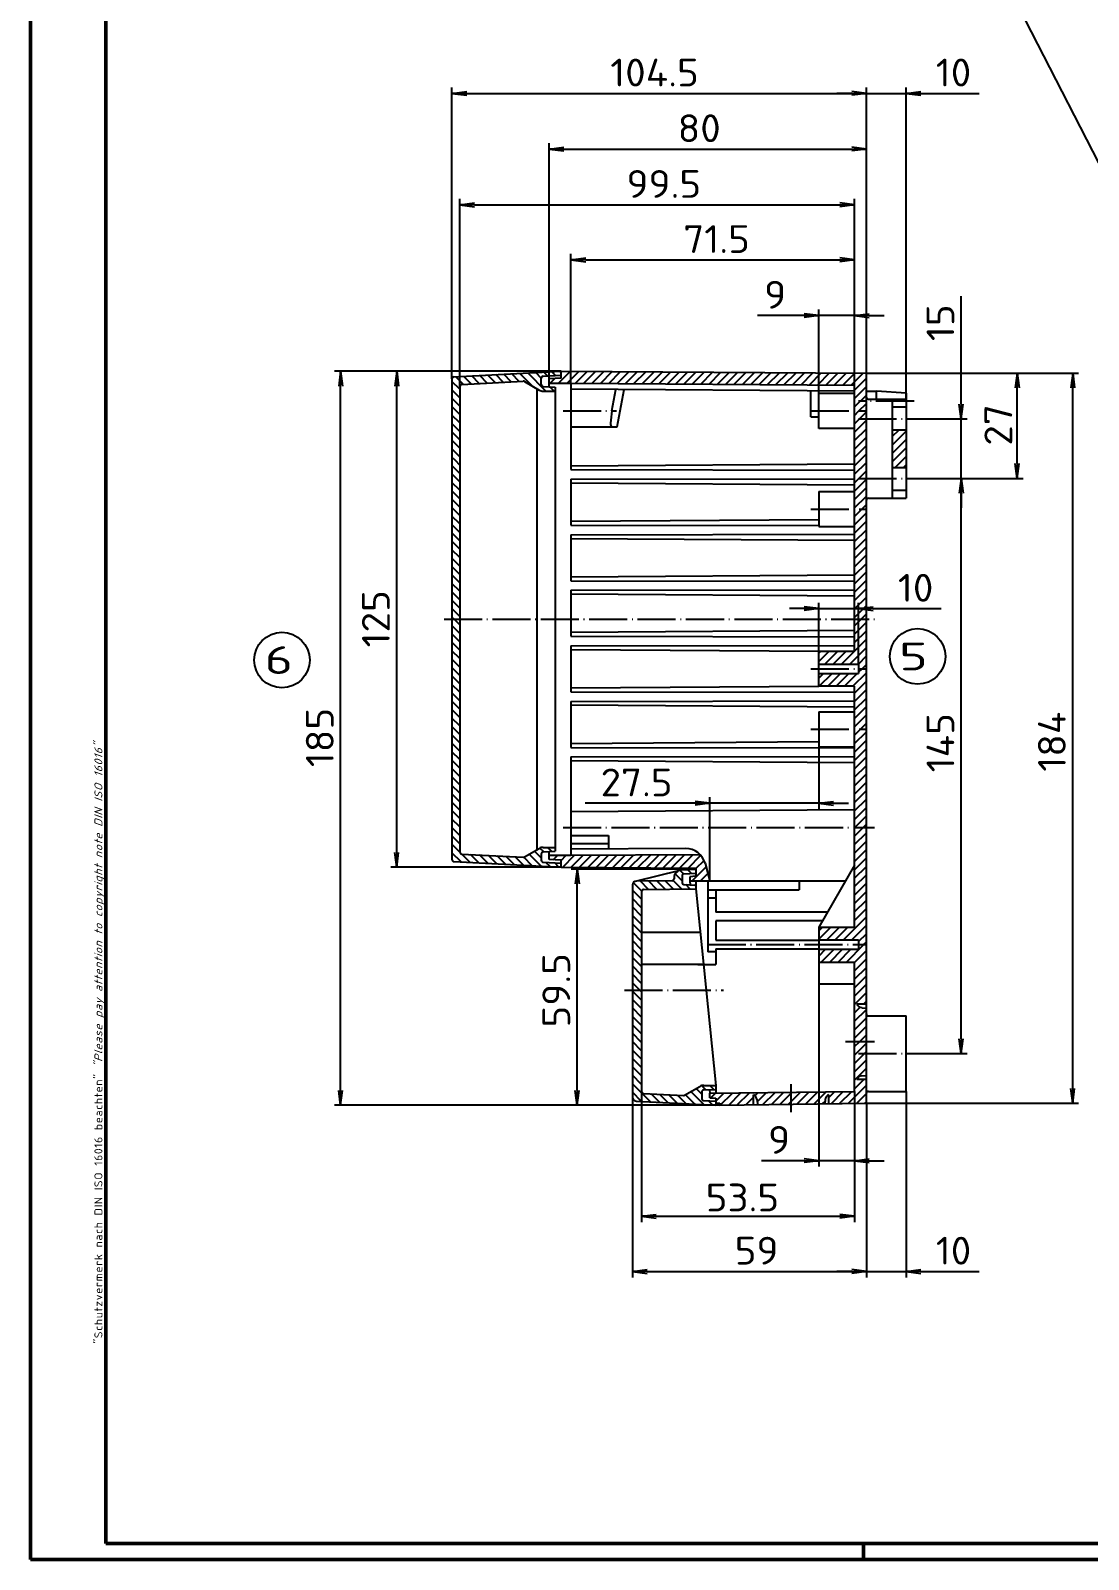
# Model space of a CAD drawing. Extents: x 1 to 840, y 1 to 593.
# Drawn here: x 1 to 267.7, y 1 to 386.3 of the extents above; entities that cross this region are included whole.
import ezdxf

# ---------------------------------------------------------------- set-up
doc = ezdxf.new("R2010")
doc.units = 0
doc.header["$LTSCALE"] = 0.4
doc.header["$MEASUREMENT"] = 0
doc.header["$PDMODE"] = 35
doc.header["$PDSIZE"] = -2
doc.linetypes.add('ACAD_ISO04W100', pattern=[30.5, 24, -3, 0.5, -3])
doc.layers.get('0').update_dxf_attribs({"linetype": 'CONTINUOUS'})
doc.layers.get('DEFPOINTS').update_dxf_attribs({"linetype": 'CONTINUOUS'})
doc.layers.add('1', color=7, linetype='CONTINUOUS')
doc.styles.get("Standard").update_dxf_attribs({"font": 'ISOCP.shx', "width": 1.2})
doc.styles.add('STD', font='isoct.shx')
doc.dimstyles.new('PHOENIX', dxfattribs={"dimtxt": 3.5, "dimasz": 3.72, "dimexe": 1.5, "dimexo": 0, "dimgap": 2, "dimtad": 1, "dimdsep": 46, "dimtxsty": 'STANDARD', "dimblk1": '_OPEN15', "dimblk2": '_OPEN15', "dimsah": 1, "dimcen": 0, "dimclrd": 1, "dimclre": 1, "dimclrt": 5, "dimadec": 0, "dimazin": 0, "dimtfac": 0.666667, "dimtmove": 0, "dimatfit": 0, "dimldrblk": '_OPEN15', "dimfxl": 1, "dimtolj": 1, "dimarcsym": 0})

# ---------------------------------------------------------------- blocks, each defined once
blk = doc.blocks.new('_OPEN15', base_point=(1, 0))
at = {"color": 0, "linetype": 'ByBlock'}
for p, q in [((1, 0), (0, 0.13)), ((0, 0), (1, 0)), ((1, 0), (0, -0.13))]:
    blk.add_line(p, q, dxfattribs=at)
blk = doc.blocks.new('*D12')
at = {"color": 1, "linetype": 'ByBlock'}
for p, q in [((199.75, 294.88), (199.75, 316.01)), ((208.75, 296.98), (208.75, 316.01)), ((196.03, 314.51), (184.31, 314.51)), ((208.75, 314.51), (199.75, 314.51)), ((212.47, 314.51), (216.19, 314.51))]:
    blk.add_line(p, q, dxfattribs=at)
at = {"layer": 'DEFPOINTS', "color": 0, "linetype": 'ByBlock'}
for p in [(208.75, 314.51), (208.75, 296.98), (199.75, 294.88)]:
    blk.add_point(p, dxfattribs=at)
at = {"color": 1, "linetype": 'ByBlock', "xscale": 3.72, "yscale": 3.72, "zscale": 3.72}
blk.add_blockref('_OPEN15', (199.75, 314.51), dxfattribs=at)
at = {"color": 1, "linetype": 'ByBlock', "xscale": 3.72, "yscale": 3.72, "zscale": 3.72, "rotation": 180}
blk.add_blockref('_OPEN15', (208.75, 314.51), dxfattribs=at)
at = {"color": 5, "linetype": 'ByBlock', "insert": (188.74, 319.76), "char_height": 7, "attachment_point": 5}
blk.add_mtext('\\A1;9', dxfattribs=at)
blk = doc.blocks.new('*D13')
at = {"color": 1, "linetype": 'ByBlock'}
for p, q in [((137.25, 297.48), (137.25, 330.05)), ((140.97, 328.55), (205.03, 328.55)), ((208.75, 296.98), (208.75, 330.05))]:
    blk.add_line(p, q, dxfattribs=at)
at = {"layer": 'DEFPOINTS', "color": 0, "linetype": 'ByBlock'}
for p in [(208.75, 328.55), (137.25, 297.48), (208.75, 296.98)]:
    blk.add_point(p, dxfattribs=at)
at = {"color": 1, "linetype": 'ByBlock', "xscale": 3.72, "yscale": 3.72, "zscale": 3.72, "rotation": 180}
blk.add_blockref('_OPEN15', (137.25, 328.55), dxfattribs=at)
at = {"color": 1, "linetype": 'ByBlock', "xscale": 3.72, "yscale": 3.72, "zscale": 3.72}
blk.add_blockref('_OPEN15', (208.75, 328.55), dxfattribs=at)
at = {"color": 5, "linetype": 'ByBlock', "insert": (173.97, 333.8), "char_height": 7, "attachment_point": 5}
blk.add_mtext('\\A1;71.5', dxfattribs=at)
blk = doc.blocks.new('*D14')
at = {"color": 1, "linetype": 'ByBlock'}
for p, q in [((109.25, 296.67), (109.25, 343.94)), ((208.75, 296.98), (208.75, 343.94)), ((112.97, 342.44), (205.03, 342.44))]:
    blk.add_line(p, q, dxfattribs=at)
at = {"layer": 'DEFPOINTS', "color": 0, "linetype": 'ByBlock'}
for p in [(208.75, 342.44), (208.75, 296.98), (109.25, 296.67)]:
    blk.add_point(p, dxfattribs=at)
at = {"color": 1, "linetype": 'ByBlock', "xscale": 3.72, "yscale": 3.72, "zscale": 3.72, "rotation": 180}
blk.add_blockref('_OPEN15', (109.25, 342.44), dxfattribs=at)
at = {"color": 1, "linetype": 'ByBlock', "xscale": 3.72, "yscale": 3.72, "zscale": 3.72}
blk.add_blockref('_OPEN15', (208.75, 342.44), dxfattribs=at)
at = {"color": 5, "linetype": 'ByBlock', "insert": (160.66, 347.69), "char_height": 7, "attachment_point": 5}
blk.add_mtext('\\A1;99.5', dxfattribs=at)
blk = doc.blocks.new('*D15')
at = {"color": 1, "linetype": 'ByBlock'}
for p, q in [((131.75, 298.58), (131.75, 357.98)), ((135.47, 356.48), (208.03, 356.48)), ((211.75, 299.98), (211.75, 357.98))]:
    blk.add_line(p, q, dxfattribs=at)
at = {"layer": 'DEFPOINTS', "color": 0, "linetype": 'ByBlock'}
for p in [(211.75, 356.48), (131.75, 298.58), (211.75, 299.98)]:
    blk.add_point(p, dxfattribs=at)
at = {"color": 1, "linetype": 'ByBlock', "xscale": 3.72, "yscale": 3.72, "zscale": 3.72, "rotation": 180}
blk.add_blockref('_OPEN15', (131.75, 356.48), dxfattribs=at)
at = {"color": 1, "linetype": 'ByBlock', "xscale": 3.72, "yscale": 3.72, "zscale": 3.72}
blk.add_blockref('_OPEN15', (211.75, 356.48), dxfattribs=at)
at = {"color": 5, "linetype": 'ByBlock', "insert": (169.58, 361.73), "char_height": 7, "attachment_point": 5}
blk.add_mtext('\\A1;80', dxfattribs=at)
blk = doc.blocks.new('*D16')
at = {"color": 1, "linetype": 'ByBlock'}
for p, q in [((107.25, 298.56), (107.25, 372.02)), ((110.97, 370.52), (208.03, 370.52)), ((211.75, 299.98), (211.75, 372.02))]:
    blk.add_line(p, q, dxfattribs=at)
at = {"layer": 'DEFPOINTS', "color": 0, "linetype": 'ByBlock'}
for p in [(211.75, 370.52), (107.25, 298.56), (211.75, 299.98)]:
    blk.add_point(p, dxfattribs=at)
at = {"color": 1, "linetype": 'ByBlock', "xscale": 3.72, "yscale": 3.72, "zscale": 3.72, "rotation": 180}
blk.add_blockref('_OPEN15', (107.25, 370.52), dxfattribs=at)
at = {"color": 1, "linetype": 'ByBlock', "xscale": 3.72, "yscale": 3.72, "zscale": 3.72}
blk.add_blockref('_OPEN15', (211.75, 370.52), dxfattribs=at)
at = {"color": 5, "linetype": 'ByBlock', "insert": (158.32, 375.77), "char_height": 7, "attachment_point": 5}
blk.add_mtext('\\A1;104.5', dxfattribs=at)
blk = doc.blocks.new('*D17')
at = {"color": 1, "linetype": 'ByBlock'}
for p, q in [((208.03, 370.52), (204.31, 370.52)), ((211.75, 299.98), (211.75, 372.02)), ((211.75, 370.52), (221.75, 370.52)), ((221.75, 293.48), (221.75, 372.02)), ((225.47, 370.52), (240.19, 370.52))]:
    blk.add_line(p, q, dxfattribs=at)
at = {"layer": 'DEFPOINTS', "color": 0, "linetype": 'ByBlock'}
for p in [(221.75, 370.52), (211.75, 299.98), (221.75, 293.48)]:
    blk.add_point(p, dxfattribs=at)
at = {"color": 1, "linetype": 'ByBlock', "xscale": 3.72, "yscale": 3.72, "zscale": 3.72}
blk.add_blockref('_OPEN15', (211.75, 370.52), dxfattribs=at)
at = {"color": 1, "linetype": 'ByBlock', "xscale": 3.72, "yscale": 3.72, "zscale": 3.72, "rotation": 180}
blk.add_blockref('_OPEN15', (221.75, 370.52), dxfattribs=at)
at = {"color": 5, "linetype": 'ByBlock', "insert": (233.7, 375.77), "char_height": 7, "attachment_point": 5}
blk.add_mtext('\\A1;10', dxfattribs=at)
blk = doc.blocks.new('*D18')
at = {"color": 1, "linetype": 'ByBlock'}
for p, q in [((134.75, 300.48), (91.81, 300.48)), ((93.31, 179.2), (93.31, 296.76)), ((134.75, 175.48), (91.81, 175.48))]:
    blk.add_line(p, q, dxfattribs=at)
at = {"layer": 'DEFPOINTS', "color": 0, "linetype": 'ByBlock'}
for p in [(93.31, 300.48), (134.75, 300.48), (134.75, 175.48)]:
    blk.add_point(p, dxfattribs=at)
at = {"color": 1, "linetype": 'ByBlock', "xscale": 3.72, "yscale": 3.72, "zscale": 3.72}
for p, rotation in [((93.31, 300.48), 90), ((93.31, 175.48), 270)]:
    blk.add_blockref('_OPEN15', p, dxfattribs=dict(at, rotation=rotation))
at = {"color": 5, "linetype": 'ByBlock', "insert": (88.06, 238.08), "char_height": 7, "attachment_point": 5, "rotation": 90}
blk.add_mtext('\\A1;125', dxfattribs=at)
blk = doc.blocks.new('*D19')
at = {"color": 1, "linetype": 'ByBlock'}
for p, q in [((134.75, 300.48), (77.67, 300.48)), ((79.17, 119.2), (79.17, 296.76)), ((174.75, 115.48), (77.67, 115.48))]:
    blk.add_line(p, q, dxfattribs=at)
at = {"layer": 'DEFPOINTS', "color": 0, "linetype": 'ByBlock'}
for p in [(79.17, 300.48), (134.75, 300.48), (174.75, 115.48)]:
    blk.add_point(p, dxfattribs=at)
at = {"color": 1, "linetype": 'ByBlock', "xscale": 3.72, "yscale": 3.72, "zscale": 3.72}
for p, rotation in [((79.17, 300.48), 90), ((79.17, 115.48), 270)]:
    blk.add_blockref('_OPEN15', p, dxfattribs=dict(at, rotation=rotation))
at = {"color": 5, "linetype": 'ByBlock', "insert": (73.92, 208.16), "char_height": 7, "attachment_point": 5, "rotation": 90}
blk.add_mtext('\\A1;185', dxfattribs=at)
blk = doc.blocks.new('*D20')
at = {"color": 1, "linetype": 'ByBlock'}
for p, q in [((223.75, 273.48), (237.15, 273.48)), ((235.65, 132.2), (235.65, 269.76)), ((223.75, 128.48), (237.15, 128.48))]:
    blk.add_line(p, q, dxfattribs=at)
at = {"layer": 'DEFPOINTS', "color": 0, "linetype": 'ByBlock'}
for p in [(223.75, 273.48), (235.65, 273.48), (223.75, 128.48)]:
    blk.add_point(p, dxfattribs=at)
at = {"color": 1, "linetype": 'ByBlock', "xscale": 3.72, "yscale": 3.72, "zscale": 3.72}
for p, rotation in [((235.65, 273.48), 90), ((235.65, 128.48), 270)]:
    blk.add_blockref('_OPEN15', p, dxfattribs=dict(at, rotation=rotation))
at = {"color": 5, "linetype": 'ByBlock', "insert": (230.4, 206.85), "char_height": 7, "attachment_point": 5, "rotation": 90}
blk.add_mtext('\\A1;145', dxfattribs=at)
blk = doc.blocks.new('*D21')
at = {"color": 1, "linetype": 'ByBlock'}
for p, q in [((235.65, 292.2), (235.65, 319.4)), ((223.75, 288.48), (237.15, 288.48)), ((235.65, 273.48), (235.65, 288.48)), ((223.75, 273.48), (237.15, 273.48)), ((235.65, 269.76), (235.65, 266.04))]:
    blk.add_line(p, q, dxfattribs=at)
at = {"layer": 'DEFPOINTS', "color": 0, "linetype": 'ByBlock'}
for p in [(223.75, 288.48), (235.65, 288.48), (223.75, 273.48)]:
    blk.add_point(p, dxfattribs=at)
at = {"color": 1, "linetype": 'ByBlock', "xscale": 3.72, "yscale": 3.72, "zscale": 3.72}
for p, rotation in [((235.65, 288.48), 270), ((235.65, 273.48), 90)]:
    blk.add_blockref('_OPEN15', p, dxfattribs=dict(at, rotation=rotation))
at = {"color": 5, "linetype": 'ByBlock', "insert": (230.4, 312.71), "char_height": 7, "attachment_point": 5, "rotation": 90}
blk.add_mtext('\\A1;15', dxfattribs=at)
blk = doc.blocks.new('*D22')
at = {"color": 1, "linetype": 'ByBlock'}
for p, q in [((211.75, 299.98), (265.25, 299.98)), ((263.75, 119.7), (263.75, 296.26)), ((211.75, 115.98), (265.25, 115.98))]:
    blk.add_line(p, q, dxfattribs=at)
at = {"layer": 'DEFPOINTS', "color": 0, "linetype": 'ByBlock'}
for p in [(211.75, 299.98), (263.75, 299.98), (211.75, 115.98)]:
    blk.add_point(p, dxfattribs=at)
at = {"color": 1, "linetype": 'ByBlock', "xscale": 3.72, "yscale": 3.72, "zscale": 3.72}
for p, rotation in [((263.75, 299.98), 90), ((263.75, 115.98), 270)]:
    blk.add_blockref('_OPEN15', p, dxfattribs=dict(at, rotation=rotation))
at = {"color": 5, "linetype": 'ByBlock', "insert": (258.5, 207.11), "char_height": 7, "attachment_point": 5, "rotation": 90}
blk.add_mtext('\\A1;184', dxfattribs=at)
blk = doc.blocks.new('*D23')
at = {"color": 1, "linetype": 'ByBlock'}
for p, q in [((168.75, 174.98), (137.3, 174.98)), ((138.8, 119.2), (138.8, 171.26)), ((173.75, 115.48), (137.3, 115.48))]:
    blk.add_line(p, q, dxfattribs=at)
at = {"layer": 'DEFPOINTS', "color": 0, "linetype": 'ByBlock'}
for p in [(138.8, 174.98), (168.75, 174.98), (173.75, 115.48)]:
    blk.add_point(p, dxfattribs=at)
at = {"color": 1, "linetype": 'ByBlock', "xscale": 3.72, "yscale": 3.72, "zscale": 3.72}
for p, rotation in [((138.8, 174.98), 90), ((138.8, 115.48), 270)]:
    blk.add_blockref('_OPEN15', p, dxfattribs=dict(at, rotation=rotation))
at = {"color": 5, "linetype": 'ByBlock', "insert": (133.55, 144.45), "char_height": 7, "attachment_point": 5, "rotation": 90}
blk.add_mtext('\\A1;59.5', dxfattribs=at)
blk = doc.blocks.new('*D24')
at = {"color": 1, "linetype": 'ByBlock'}
for p, q in [((152.75, 117.53), (152.75, 72.07)), ((211.75, 115.98), (211.75, 72.07)), ((156.47, 73.57), (208.03, 73.57))]:
    blk.add_line(p, q, dxfattribs=at)
at = {"layer": 'DEFPOINTS', "color": 0, "linetype": 'ByBlock'}
for p in [(152.75, 117.53), (211.75, 115.98), (211.75, 73.57)]:
    blk.add_point(p, dxfattribs=at)
at = {"color": 1, "linetype": 'ByBlock', "xscale": 3.72, "yscale": 3.72, "zscale": 3.72, "rotation": 180}
blk.add_blockref('_OPEN15', (152.75, 73.57), dxfattribs=at)
at = {"color": 1, "linetype": 'ByBlock', "xscale": 3.72, "yscale": 3.72, "zscale": 3.72}
blk.add_blockref('_OPEN15', (211.75, 73.57), dxfattribs=at)
at = {"color": 5, "linetype": 'ByBlock', "insert": (184.06, 78.82), "char_height": 7, "attachment_point": 5}
blk.add_mtext('\\A1;59', dxfattribs=at)
blk = doc.blocks.new('*D25')
at = {"color": 1, "linetype": 'ByBlock'}
for p, q in [((211.75, 115.98), (211.75, 72.07)), ((221.75, 118.98), (221.75, 72.07)), ((208.03, 73.57), (204.31, 73.57)), ((211.75, 73.57), (221.75, 73.57)), ((225.47, 73.57), (240.19, 73.57))]:
    blk.add_line(p, q, dxfattribs=at)
at = {"layer": 'DEFPOINTS', "color": 0, "linetype": 'ByBlock'}
for p in [(211.75, 115.98), (221.75, 118.98), (221.75, 73.57)]:
    blk.add_point(p, dxfattribs=at)
at = {"color": 1, "linetype": 'ByBlock', "xscale": 3.72, "yscale": 3.72, "zscale": 3.72}
blk.add_blockref('_OPEN15', (211.75, 73.57), dxfattribs=at)
at = {"color": 1, "linetype": 'ByBlock', "xscale": 3.72, "yscale": 3.72, "zscale": 3.72, "rotation": 180}
blk.add_blockref('_OPEN15', (221.75, 73.57), dxfattribs=at)
at = {"color": 5, "linetype": 'ByBlock', "insert": (233.7, 78.82), "char_height": 7, "attachment_point": 5}
blk.add_mtext('\\A1;10', dxfattribs=at)
blk = doc.blocks.new('*D26')
at = {"color": 1, "linetype": 'ByBlock'}
for p, q in [((196.03, 240.65), (192.31, 240.65)), ((199.75, 229.84), (199.75, 242.15)), ((199.75, 240.65), (209.75, 240.65)), ((209.75, 226.68), (209.75, 242.15)), ((213.47, 240.65), (230.63, 240.65))]:
    blk.add_line(p, q, dxfattribs=at)
at = {"layer": 'DEFPOINTS', "color": 0, "linetype": 'ByBlock'}
for p in [(209.75, 240.65), (199.75, 229.84), (209.75, 226.68)]:
    blk.add_point(p, dxfattribs=at)
at = {"color": 1, "linetype": 'ByBlock', "xscale": 3.72, "yscale": 3.72, "zscale": 3.72}
blk.add_blockref('_OPEN15', (199.75, 240.65), dxfattribs=at)
at = {"color": 1, "linetype": 'ByBlock', "xscale": 3.72, "yscale": 3.72, "zscale": 3.72, "rotation": 180}
blk.add_blockref('_OPEN15', (209.75, 240.65), dxfattribs=at)
at = {"color": 5, "linetype": 'ByBlock', "insert": (224.15, 245.9), "char_height": 7, "attachment_point": 5}
blk.add_mtext('\\A1;10', dxfattribs=at)
blk = doc.blocks.new('*D27')
at = {"color": 1, "linetype": 'ByBlock'}
for p, q in [((199.75, 205.83), (199.75, 190.09)), ((172.25, 171.98), (172.25, 193.09)), ((168.53, 191.59), (140.8, 191.59)), ((199.75, 191.59), (172.25, 191.59)), ((203.47, 191.59), (207.19, 191.59))]:
    blk.add_line(p, q, dxfattribs=at)
at = {"layer": 'DEFPOINTS', "color": 0, "linetype": 'ByBlock'}
for p in [(199.75, 205.83), (199.75, 191.59), (172.25, 171.98)]:
    blk.add_point(p, dxfattribs=at)
at = {"color": 1, "linetype": 'ByBlock', "xscale": 3.72, "yscale": 3.72, "zscale": 3.72}
blk.add_blockref('_OPEN15', (172.25, 191.59), dxfattribs=at)
at = {"color": 1, "linetype": 'ByBlock', "xscale": 3.72, "yscale": 3.72, "zscale": 3.72, "rotation": 180}
blk.add_blockref('_OPEN15', (199.75, 191.59), dxfattribs=at)
at = {"color": 5, "linetype": 'ByBlock', "insert": (153.79, 196.84), "char_height": 7, "attachment_point": 5}
blk.add_mtext('\\A1;27.5', dxfattribs=at)
blk = doc.blocks.new('*D28')
at = {"color": 1, "linetype": 'ByBlock'}
for p, q in [((211.75, 299.98), (251.25, 299.98)), ((249.75, 277.2), (249.75, 296.26)), ((223.75, 273.48), (251.25, 273.48))]:
    blk.add_line(p, q, dxfattribs=at)
at = {"layer": 'DEFPOINTS', "color": 0, "linetype": 'ByBlock'}
for p in [(211.75, 299.98), (249.75, 299.98), (223.75, 273.48)]:
    blk.add_point(p, dxfattribs=at)
at = {"color": 1, "linetype": 'ByBlock', "xscale": 3.72, "yscale": 3.72, "zscale": 3.72}
for p, rotation in [((249.75, 299.98), 90), ((249.75, 273.48), 270)]:
    blk.add_blockref('_OPEN15', p, dxfattribs=dict(at, rotation=rotation))
at = {"color": 5, "linetype": 'ByBlock', "insert": (245, 286.94), "char_height": 7, "attachment_point": 5, "rotation": 90}
blk.add_mtext('\\A1;27', dxfattribs=at)
blk = doc.blocks.new('*D29')
at = {"color": 1, "linetype": 'ByBlock'}
for p, q in [((199.75, 145.98), (199.75, 100)), ((208.75, 118.98), (208.75, 100)), ((196.03, 101.5), (185.3, 101.5)), ((208.75, 101.5), (199.75, 101.5)), ((212.47, 101.5), (216.19, 101.5))]:
    blk.add_line(p, q, dxfattribs=at)
at = {"layer": 'DEFPOINTS', "color": 0, "linetype": 'ByBlock'}
for p in [(199.75, 145.98), (208.75, 118.98), (208.75, 101.5)]:
    blk.add_point(p, dxfattribs=at)
at = {"color": 1, "linetype": 'ByBlock', "xscale": 3.72, "yscale": 3.72, "zscale": 3.72}
blk.add_blockref('_OPEN15', (199.75, 101.5), dxfattribs=at)
at = {"color": 1, "linetype": 'ByBlock', "xscale": 3.72, "yscale": 3.72, "zscale": 3.72, "rotation": 180}
blk.add_blockref('_OPEN15', (208.75, 101.5), dxfattribs=at)
at = {"color": 5, "linetype": 'ByBlock', "insert": (189.72, 106.75), "char_height": 7, "attachment_point": 5}
blk.add_mtext('\\A1;9', dxfattribs=at)
blk = doc.blocks.new('*D30')
at = {"color": 1, "linetype": 'ByBlock'}
for p, q in [((155.05, 118.94), (155.05, 85.98)), ((208.75, 118.98), (208.75, 85.98)), ((158.77, 87.48), (205.03, 87.48))]:
    blk.add_line(p, q, dxfattribs=at)
at = {"layer": 'DEFPOINTS', "color": 0, "linetype": 'ByBlock'}
for p in [(155.05, 118.94), (208.75, 118.98), (208.75, 87.48)]:
    blk.add_point(p, dxfattribs=at)
at = {"color": 1, "linetype": 'ByBlock', "xscale": 3.72, "yscale": 3.72, "zscale": 3.72, "rotation": 180}
blk.add_blockref('_OPEN15', (155.05, 87.48), dxfattribs=at)
at = {"color": 1, "linetype": 'ByBlock', "xscale": 3.72, "yscale": 3.72, "zscale": 3.72}
blk.add_blockref('_OPEN15', (208.75, 87.48), dxfattribs=at)
at = {"color": 5, "linetype": 'ByBlock', "insert": (180.48, 92.23), "char_height": 7, "attachment_point": 5}
blk.add_mtext('\\A1;53.5', dxfattribs=at)
blk = doc.blocks.new('*X60')
at = {"color": 0, "linetype": 'Continuous'}
for p, q in [((218.25, 284.01), (219.97, 285.73)), ((218.25, 281.89), (221.75, 285.39)), ((218.25, 279.77), (221.75, 283.27)), ((218.25, 277.65), (221.75, 281.15)), ((218.95, 276.23), (221.75, 279.03)), ((221.08, 276.23), (221.75, 276.9))]:
    blk.add_line(p, q, dxfattribs=at)
blk = doc.blocks.new('*X61')
at = {"color": 0, "linetype": 'Continuous'}
for p, q in [((109.25, 276.83), (108.1, 277.98)), ((109.25, 274.71), (107.25, 276.71)), ((109.25, 272.59), (107.25, 274.59)), ((109.25, 270.47), (107.25, 272.47)), ((109.25, 268.35), (107.25, 270.35)), ((109.25, 266.23), (107.25, 268.23)), ((109.25, 264.11), (107.25, 266.11)), ((109.25, 261.98), (107.25, 263.98)), ((109.25, 259.86), (107.25, 261.86)), ((109.25, 257.74), (107.25, 259.74)), ((109.25, 255.62), (107.25, 257.62)), ((109.25, 253.5), (107.25, 255.5)), ((109.25, 251.38), (107.25, 253.38)), ((109.25, 249.26), (107.25, 251.26)), ((109.25, 247.13), (107.25, 249.13)), ((109.25, 245.01), (107.25, 247.01)), ((109.25, 242.89), (107.25, 244.89)), ((109.25, 240.77), (107.25, 242.77)), ((109.25, 238.65), (107.25, 240.65)), ((107.8, 237.98), (107.25, 238.53)), ((109.25, 234.41), (107.25, 236.41)), ((109.25, 236.53), (107.8, 237.98)), ((109.25, 232.29), (107.25, 234.29)), ((109.25, 230.16), (107.25, 232.16)), ((109.25, 228.04), (107.25, 230.04)), ((109.25, 225.92), (107.25, 227.92)), ((109.25, 223.8), (107.25, 225.8)), ((109.25, 221.68), (107.25, 223.68)), ((109.25, 219.56), (107.25, 221.56)), ((109.25, 217.44), (107.25, 219.44)), ((109.25, 215.31), (107.25, 217.31)), ((109.25, 213.19), (107.25, 215.19)), ((109.25, 211.07), (107.25, 213.07)), ((109.25, 208.95), (107.25, 210.95)), ((109.25, 206.83), (107.25, 208.83)), ((109.25, 204.71), (107.25, 206.71)), ((109.25, 202.59), (107.25, 204.59)), ((109.25, 200.47), (107.25, 202.47)), ((109.25, 198.34), (107.25, 200.34)), ((107.49, 197.98), (107.25, 198.22))]:
    blk.add_line(p, q, dxfattribs=at)
blk = doc.blocks.new('*X62')
at = {"color": 0, "linetype": 'Continuous'}
for p, q in [((109.25, 196.22), (107.49, 197.98)), ((109.25, 194.1), (107.25, 196.1)), ((109.25, 191.98), (107.25, 193.98)), ((109.25, 189.86), (107.25, 191.86)), ((109.25, 187.74), (107.25, 189.74)), ((109.25, 185.62), (107.25, 187.62)), ((109.25, 183.5), (107.25, 185.5)), ((109.25, 181.37), (107.25, 183.37)), ((109.25, 179.25), (107.25, 181.25)), ((109.58, 176.8), (107.25, 179.13)), ((111.82, 176.68), (109.7, 178.8)), ((114.06, 176.56), (111.94, 178.68)), ((116.3, 176.45), (114.18, 178.56)), ((118.53, 176.33), (116.42, 178.44)), ((120.77, 176.21), (118.66, 178.33)), ((123.01, 176.09), (120.9, 178.21)), ((125.25, 175.98), (123.14, 178.09)), ((127.49, 175.86), (125.36, 177.99)), ((129.73, 175.74), (126.72, 178.75)), ((129.75, 177.84), (128.06, 179.53)), ((130.38, 179.33), (129.41, 180.3)), ((132.4, 179.44), (131.35, 180.48)), ((131.97, 175.63), (130.91, 176.68)), ((134.2, 175.51), (133.15, 176.56))]:
    blk.add_line(p, q, dxfattribs=at)
blk = doc.blocks.new('*X63')
at = {"color": 0, "linetype": 'Continuous'}
for p, q in [((109.25, 295.93), (107.25, 297.93)), ((110.11, 297.19), (108.2, 299.09)), ((112.12, 297.29), (110.22, 299.19)), ((114.14, 297.4), (112.24, 299.3)), ((116.15, 297.5), (114.25, 299.41)), ((118.17, 297.61), (116.27, 299.51)), ((120.19, 297.71), (118.28, 299.62)), ((122.2, 297.82), (120.3, 299.72)), ((124.22, 297.93), (122.31, 299.83)), ((127.52, 296.75), (124.33, 299.93)), ((130.91, 295.48), (126.35, 300.04)), ((129.75, 298.76), (128.36, 300.15)), ((131.33, 299.3), (130.38, 300.25)), ((133.34, 299.41), (132.39, 300.36)), ((134.75, 300.12), (134.41, 300.46)), ((109.25, 293.8), (107.25, 295.8)), ((109.25, 291.68), (107.25, 293.68)), ((133.03, 295.48), (131.96, 296.55)), ((109.25, 289.56), (107.25, 291.56)), ((109.25, 287.44), (107.25, 289.44)), ((109.25, 285.32), (107.25, 287.32)), ((109.25, 283.2), (107.25, 285.2)), ((109.25, 281.08), (107.25, 283.08)), ((109.25, 278.95), (107.25, 280.95)), ((108.1, 277.98), (107.25, 278.83))]:
    blk.add_line(p, q, dxfattribs=at)
blk = doc.blocks.new('*X64')
at = {"color": 0, "linetype": 'Continuous'}
for p, q in [((132.02, 297.48), (133.19, 298.65)), ((134.14, 297.48), (137.12, 300.46)), ((134.75, 300.21), (135.02, 300.48)), ((136.26, 297.48), (139.23, 300.45)), ((138.37, 297.47), (141.34, 300.44)), ((140.48, 297.46), (143.45, 300.42)), ((142.59, 297.44), (145.55, 300.41)), ((144.69, 297.43), (147.66, 300.4)), ((146.8, 297.41), (149.77, 300.38)), ((148.91, 297.4), (151.88, 300.37)), ((151.01, 297.38), (153.98, 300.35)), ((153.12, 297.37), (156.09, 300.34)), ((155.23, 297.35), (158.2, 300.33)), ((157.33, 297.34), (160.31, 300.31)), ((159.44, 297.32), (162.41, 300.3)), ((161.55, 297.31), (164.52, 300.29)), ((163.65, 297.3), (166.63, 300.27)), ((165.76, 297.28), (168.74, 300.26)), ((167.87, 297.27), (170.84, 300.25)), ((169.97, 297.25), (172.95, 300.23)), ((172.08, 297.24), (175.06, 300.22)), ((174.19, 297.22), (177.17, 300.2)), ((176.29, 297.21), (179.28, 300.19)), ((178.4, 297.19), (181.38, 300.18)), ((180.5, 297.18), (183.49, 300.16)), ((182.61, 297.16), (185.6, 300.15)), ((184.72, 297.15), (187.71, 300.14)), ((186.82, 297.13), (189.81, 300.12)), ((188.93, 297.12), (191.92, 300.11)), ((191.04, 297.1), (194.03, 300.09)), ((193.14, 297.09), (196.14, 300.08)), ((195.25, 297.07), (198.24, 300.07)), ((197.36, 297.06), (200.35, 300.05)), ((199.46, 297.04), (202.46, 300.04)), ((201.57, 297.03), (204.57, 300.03)), ((203.68, 297.02), (206.67, 300.01)), ((205.78, 297), (208.78, 300)), ((207.89, 296.99), (210.89, 299.99)), ((208.75, 295.72), (211.75, 298.72)), ((208.75, 293.6), (211.75, 296.6)), ((208.75, 291.48), (211.75, 294.48)), ((208.75, 289.36), (209.87, 290.48)), ((208.75, 287.24), (211.75, 290.24)), ((209.87, 290.48), (211.75, 292.36)), ((208.75, 285.12), (211.75, 288.12)), ((208.75, 283), (211.75, 286)), ((208.75, 280.87), (211.75, 283.87)), ((208.75, 278.75), (211.75, 281.75)), ((208.75, 276.63), (211.75, 279.63)), ((208.75, 274.51), (211.75, 277.51)), ((208.75, 272.39), (211.75, 275.39)), ((208.75, 270.27), (211.75, 273.27)), ((208.75, 268.15), (211.75, 271.15)), ((208.75, 266.03), (211.75, 269.03)), ((210.58, 265.73), (211.75, 266.9)), ((208.75, 263.9), (210.58, 265.73)), ((208.75, 261.78), (211.75, 264.78)), ((208.75, 259.66), (211.75, 262.66)), ((208.75, 257.54), (211.75, 260.54)), ((208.75, 255.42), (211.75, 258.42)), ((208.75, 253.3), (211.75, 256.3)), ((208.75, 251.18), (211.75, 254.18)), ((208.75, 249.06), (211.75, 252.06)), ((208.75, 246.93), (211.75, 249.93)), ((208.75, 244.81), (211.75, 247.81)), ((208.75, 242.69), (211.75, 245.69)), ((208.75, 240.57), (211.75, 243.57)), ((208.75, 238.45), (211.75, 241.45)), ((210.4, 237.98), (211.75, 239.33)), ((208.75, 236.33), (210.4, 237.98)), ((208.75, 234.21), (211.75, 237.21)), ((208.75, 232.08), (211.75, 235.08)), ((208.75, 229.96), (211.75, 232.96)), ((199.75, 229.45), (200.18, 229.88)), ((199.75, 227.33), (202.3, 229.88)), ((201.22, 226.68), (204.42, 229.88)), ((203.35, 226.68), (206.55, 229.88)), ((205.47, 226.68), (208.67, 229.88)), ((207.59, 226.68), (211.75, 230.84)), ((209.71, 226.68), (211.75, 228.72)), ((199.75, 223.08), (200.95, 224.28)), ((199.87, 221.08), (203.07, 224.28)), ((201.99, 221.08), (205.19, 224.28)), ((204.11, 221.08), (207.31, 224.28)), ((206.23, 221.08), (209.43, 224.28)), ((208.35, 221.08), (211.75, 224.48)), ((209.75, 224.6), (210.63, 225.48)), ((210.63, 225.48), (211.75, 226.6)), ((208.75, 219.36), (211.75, 222.36)), ((208.75, 217.24), (211.75, 220.24)), ((208.75, 215.11), (211.75, 218.11)), ((208.75, 212.99), (211.75, 215.99)), ((208.75, 210.87), (211.75, 213.87)), ((208.75, 208.75), (210.23, 210.23)), ((208.75, 206.63), (211.75, 209.63)), ((210.23, 210.23), (211.75, 211.75)), ((208.75, 204.51), (211.75, 207.51)), ((208.75, 202.39), (211.75, 205.39)), ((208.75, 200.26), (211.75, 203.26)), ((208.75, 198.14), (211.75, 201.14)), ((208.75, 196.02), (211.75, 199.02)), ((208.75, 193.9), (211.75, 196.9)), ((208.75, 191.78), (211.75, 194.78)), ((208.75, 189.66), (211.75, 192.66)), ((208.75, 187.54), (211.75, 190.54)), ((208.75, 185.42), (208.81, 185.48)), ((208.75, 183.29), (210.94, 185.48)), ((208.81, 185.48), (211.75, 188.42)), ((210.94, 185.48), (211.75, 186.29)), ((208.75, 181.17), (211.75, 184.17)), ((208.75, 179.05), (211.75, 182.05)), ((208.75, 176.93), (211.75, 179.93)), ((208.75, 174.81), (211.75, 177.81)), ((208.75, 172.69), (211.75, 175.69)), ((208.75, 170.57), (211.75, 173.57)), ((208.75, 168.44), (211.75, 171.44)), ((208.75, 166.32), (211.75, 169.32)), ((208.75, 164.2), (211.75, 167.2)), ((205.97, 157.18), (211.75, 162.96)), ((208.75, 162.08), (211.75, 165.08)), ((199.75, 159.44), (200.68, 160.38)), ((199.75, 157.32), (202.81, 160.38)), ((201.73, 157.18), (204.93, 160.38)), ((203.85, 157.18), (207.05, 160.38)), ((208.09, 157.18), (211.75, 160.84)), ((209.75, 156.72), (211.75, 158.72)), ((199.75, 153.08), (201.45, 154.78)), ((200.37, 151.58), (203.57, 154.78)), ((202.49, 151.58), (205.69, 154.78)), ((204.61, 151.58), (207.81, 154.78)), ((206.73, 151.58), (211.13, 155.98)), ((208.75, 151.47), (211.75, 154.47)), ((211.13, 155.98), (211.75, 156.6)), ((208.75, 149.35), (211.75, 152.35)), ((208.75, 147.23), (211.75, 150.23)), ((208.75, 145.11), (211.75, 148.11)), ((208.75, 142.99), (211.75, 145.99)), ((208.75, 140.87), (211.75, 143.87)), ((208.75, 138.75), (210.18, 140.17)), ((208.75, 136.63), (211.75, 139.63)), ((210.98, 140.98), (211.75, 141.75)), ((208.75, 134.5), (211.75, 137.5)), ((208.75, 132.38), (211.75, 135.38)), ((208.75, 130.26), (209.97, 131.48)), ((208.75, 128.14), (211.75, 131.14)), ((209.97, 131.48), (211.75, 133.26)), ((208.75, 126.02), (211.75, 129.02)), ((208.75, 123.9), (211.75, 126.9)), ((208.75, 121.78), (211.75, 124.78)), ((207.13, 115.92), (211.75, 120.53)), ((208.75, 119.65), (211.08, 121.98)), ((172.51, 117.35), (173.65, 118.5)), ((173.75, 116.47), (175.8, 118.53)), ((174.88, 115.48), (177.96, 118.56)), ((177.03, 115.51), (180.11, 118.59)), ((179.18, 115.54), (182.26, 118.62)), ((181.33, 115.57), (183.25, 117.49)), ((183.64, 117.88), (184.41, 118.65)), ((184.21, 116.33), (186.56, 118.68)), ((185.63, 115.63), (188.71, 118.71)), ((187.78, 115.66), (190.86, 118.73)), ((189.93, 115.69), (192.75, 118.5)), ((192.08, 115.71), (192.75, 116.38)), ((192.75, 116.38), (195.16, 118.79)), ((192.75, 118.5), (193.01, 118.76)), ((194.23, 115.74), (197.31, 118.82)), ((196.38, 115.77), (199.46, 118.85)), ((198.53, 115.8), (201.61, 118.88)), ((200.68, 115.83), (201.3, 116.45)), ((202.25, 117.4), (203.76, 118.91)), ((202.83, 115.86), (205.92, 118.94)), ((204.98, 115.89), (208.07, 118.97)), ((209.28, 115.95), (211.75, 118.41)), ((211.44, 115.98), (211.75, 116.29))]:
    blk.add_line(p, q, dxfattribs=at)
blk = doc.blocks.new('*X65')
at = {"color": 0, "linetype": 'Continuous'}
for p, q in [((165.25, 172.04), (163.51, 173.78)), ((165.61, 173.8), (164.69, 174.72)), ((167.61, 173.92), (166.66, 174.87)), ((168.75, 174.9), (168.68, 174.98)), ((155.05, 167.39), (152.75, 169.69)), ((155.07, 169.5), (152.96, 171.6)), ((156.81, 169.88), (154.69, 172)), ((158.91, 169.89), (156.79, 172.02)), ((161.01, 169.91), (158.89, 172.03)), ((163.12, 169.93), (160.99, 172.05)), ((165.22, 169.95), (163.02, 172.15)), ((167.32, 169.97), (166.17, 171.12)), ((168.75, 170.66), (168.41, 171)), ((155.05, 165.27), (152.75, 167.57)), ((155.05, 163.15), (152.75, 165.45)), ((155.05, 161.03), (152.75, 163.33)), ((155.05, 158.91), (152.75, 161.21)), ((155.05, 156.79), (152.75, 159.09)), ((155.05, 154.66), (152.75, 156.96)), ((155.05, 152.54), (152.75, 154.84)), ((155.05, 150.42), (152.75, 152.72)), ((155.05, 148.3), (152.75, 150.6)), ((155.05, 146.18), (152.75, 148.48)), ((154.63, 144.48), (152.75, 146.36)), ((155.05, 141.94), (152.75, 144.24)), ((155.05, 144.06), (154.63, 144.48)), ((155.05, 139.82), (152.75, 142.12)), ((155.05, 137.69), (152.75, 139.99)), ((155.05, 135.57), (152.75, 137.87)), ((155.05, 133.45), (152.75, 135.75)), ((155.05, 131.33), (152.75, 133.63)), ((155.05, 129.21), (152.75, 131.51)), ((155.05, 127.09), (152.75, 129.39)), ((155.05, 124.97), (152.75, 127.27)), ((155.05, 122.85), (152.75, 125.15)), ((155.05, 120.72), (152.75, 123.02)), ((157.31, 116.34), (152.75, 120.9)), ((170.25, 118.25), (168.82, 119.68)), ((171.27, 119.35), (170.21, 120.41)), ((173.29, 119.46), (172.26, 120.48)), ((155.07, 116.46), (152.75, 118.78)), ((159.55, 116.23), (157.43, 118.34)), ((161.79, 116.11), (159.67, 118.22)), ((164.02, 115.99), (161.91, 118.1)), ((166.26, 115.87), (164.15, 117.99)), ((168.5, 115.76), (166.13, 118.13)), ((170.74, 115.64), (167.48, 118.9)), ((172.98, 115.52), (171.92, 116.58))]:
    blk.add_line(p, q, dxfattribs=at)
blk = doc.blocks.new('*X72')
at = {"color": 0, "linetype": 'Continuous'}
for p, q in [((131.75, 178.42), (131.81, 178.48)), ((132.78, 177.33), (133.93, 178.48)), ((134.75, 177.17), (136.05, 178.48)), ((135.17, 175.48), (138.18, 178.49)), ((137.28, 175.46), (140.32, 178.5)), ((139.39, 175.45), (142.45, 178.52)), ((141.5, 175.44), (144.59, 178.53)), ((143.6, 175.42), (146.73, 178.55)), ((145.71, 175.41), (148.86, 178.56)), ((147.82, 175.4), (151, 178.58)), ((149.93, 175.38), (153.14, 178.59)), ((152.03, 175.37), (155.27, 178.61)), ((154.14, 175.36), (157.41, 178.62)), ((156.25, 175.34), (159.55, 178.64)), ((158.36, 175.33), (161.68, 178.65)), ((160.47, 175.32), (163.82, 178.67)), ((162.57, 175.3), (165.95, 178.68)), ((164.68, 175.29), (168.09, 178.7)), ((166.79, 175.27), (169.98, 178.47)), ((167.74, 171.98), (171.3, 175.54)), ((168.75, 175.11), (170.8, 177.17)), ((169.86, 171.98), (171.74, 173.87)), ((171.98, 171.98), (172.19, 172.19))]:
    blk.add_line(p, q, dxfattribs=at)

msp = doc.modelspace()

# ---------------------------------------------------------------- linework, layer by layer
at = {"color": 1, "linetype": 'Continuous', "lineweight": 50}
for p, q in [((1, 1), (1, 593)), ((211, 5), (211, 1)), ((840, 1), (1, 1))]:
    msp.add_line(p, q, dxfattribs=at)
at = {"color": 3, "linetype": 'Continuous', "lineweight": 50}
for p, q in [((20, 5), (20, 589)), ((836, 5), (20, 5))]:
    msp.add_line(p, q, dxfattribs=at)
at = {"layer": '1', "color": 1, "linetype": 'Continuous'}
for p, q in [((241.895, 408.176), (317.136, 261.707)), ((137.25, 286.48), (137.25, 276.68)), ((137.25, 272.28), (137.25, 262.68)), ((137.25, 258.28), (137.25, 248.68)), ((137.25, 244.28), (137.25, 234.68)), ((137.25, 230.28), (137.25, 220.68)), ((137.25, 216.28), (137.25, 206.68)), ((137.25, 202.28), (137.25, 189.48)), ((170.674, 150.91), (155.048, 150.91)), ((169.219, 150.909), (173.75, 150.909))]:
    msp.add_line(p, q, dxfattribs=at)
at = {"layer": '1', "color": 7, "linetype": 'Continuous'}
for p, q in [((107.247, 298.564), (107.247, 177.396)), ((107.721, 299.064), (134.747, 300.48)), ((109.721, 297.166), (125.223, 297.978)), ((125.499, 297.912), (129.247, 295.748)), ((129.747, 297.138), (129.747, 298.743)), ((130.221, 299.243), (134.747, 299.48)), ((134.747, 298.73), (131.75, 298.58)), ((131.75, 296.558), (131.75, 298.58)), ((131.75, 297.48), (137.25, 297.48)), ((134.747, 300.48), (211.75, 299.98)), ((134.747, 298.73), (134.747, 300.48)), ((137.25, 297.48), (137.25, 286.48)), ((137.25, 297.48), (208.75, 296.98)), ((208.75, 229.88), (208.75, 296.98)), ((211.75, 115.98), (211.75, 299.98)), ((109.247, 296.666), (109.247, 179.294)), ((128.633, 296.102), (128.633, 179.858)), ((130.221, 296.638), (133.247, 296.48)), ((130.247, 295.48), (133.247, 295.48)), ((133.247, 296.48), (133.247, 179.48)), ((208.75, 295.48), (137.25, 295.98)), ((147.545, 290.48), (148.599, 295.901)), ((148.89, 286.48), (150.688, 295.886)), ((197.75, 288.98), (197.75, 295.557)), ((208.75, 294.88), (199.75, 294.88)), ((199.75, 286.08), (199.75, 294.88)), ((211.75, 295.48), (214.25, 295.48)), ((212.25, 293.48), (221.75, 293.48)), ((214.25, 293.48), (214.25, 295.48)), ((221.75, 294.98), (214.25, 295.48)), ((218.25, 293.48), (218.25, 268.48)), ((221.75, 294.98), (221.75, 268.48)), ((218.25, 291.48), (221.75, 291.48)), ((137.25, 286.48), (148.89, 286.48)), ((197.75, 288.98), (199.75, 288.98)), ((208.75, 286.08), (199.75, 286.08)), ((218.25, 285.73), (221.75, 285.73)), ((137.25, 276.68), (208.75, 277.18)), ((137.25, 276.68), (137.25, 275.68)), ((137.25, 275.68), (208.75, 275.58)), ((218.25, 276.23), (221.75, 276.23)), ((137.25, 273.28), (208.75, 273.38)), ((137.25, 273.28), (137.25, 272.28)), ((208.75, 271.78), (137.25, 272.28)), ((199.75, 270.13), (199.75, 261.33)), ((199.75, 270.13), (208.75, 270.13)), ((218.25, 270.48), (221.75, 270.48)), ((212.25, 268.48), (221.75, 268.48)), ((137.25, 262.68), (199.75, 263.117)), ((137.25, 262.68), (137.25, 261.68)), ((137.25, 261.68), (199.75, 261.592)), ((137.25, 259.28), (208.75, 259.38)), ((137.25, 259.28), (137.25, 258.28)), ((208.75, 257.78), (137.25, 258.28)), ((199.75, 261.33), (208.75, 261.33)), ((137.25, 248.68), (208.75, 249.18)), ((137.25, 248.68), (137.25, 247.68)), ((137.25, 247.68), (208.75, 247.58)), ((137.25, 245.28), (208.75, 245.38)), ((137.25, 245.28), (137.25, 244.28)), ((208.75, 243.78), (137.25, 244.28)), ((137.25, 234.68), (208.75, 235.18)), ((137.25, 234.68), (137.25, 233.68)), ((137.25, 233.68), (208.75, 233.58)), ((137.25, 231.28), (208.75, 231.38)), ((137.25, 231.28), (137.25, 230.28)), ((199.75, 229.843), (137.25, 230.28)), ((199.75, 221.08), (199.75, 229.88)), ((208.75, 229.88), (199.75, 229.88)), ((199.75, 226.68), (209.75, 226.68)), ((199.75, 224.28), (209.75, 224.28)), ((209.75, 226.68), (209.75, 224.28)), ((137.25, 220.68), (199.75, 221.117)), ((137.25, 220.68), (137.25, 219.68)), ((137.25, 219.68), (208.75, 219.58)), ((208.75, 221.08), (199.75, 221.08)), ((208.75, 160.38), (208.75, 221.08)), ((137.25, 217.28), (208.75, 217.38)), ((137.25, 217.28), (137.25, 216.28)), ((208.75, 215.78), (137.25, 216.28)), ((199.75, 214.63), (199.75, 205.83)), ((199.75, 214.63), (208.75, 214.63)), ((137.25, 206.68), (199.75, 207.117)), ((137.25, 206.68), (137.25, 205.68)), ((137.25, 205.68), (208.75, 205.58)), ((199.75, 205.83), (208.75, 205.83)), ((137.25, 203.28), (208.75, 203.38)), ((137.25, 203.28), (137.25, 202.28)), ((208.75, 201.78), (137.25, 202.28)), ((137.25, 189.48), (208.75, 189.98)), ((137.25, 189.48), (137.25, 178.48)), ((137.25, 183.48), (146.75, 183.48)), ((137.25, 181.48), (146.75, 181.413)), ((146.75, 183.48), (146.75, 180.047)), ((109.721, 178.794), (125.223, 177.982)), ((125.499, 178.048), (129.247, 180.212)), ((129.747, 178.822), (129.747, 177.216)), ((130.221, 179.321), (133.247, 179.48)), ((130.247, 180.48), (133.247, 180.48)), ((131.75, 177.38), (131.75, 179.401)), ((131.75, 178.48), (137.25, 178.48)), ((134.747, 177.23), (131.75, 177.38)), ((166.18, 180.184), (137.25, 179.98)), ((137.25, 178.48), (169.761, 178.709)), ((107.721, 176.896), (134.747, 175.48)), ((130.221, 176.717), (134.747, 176.48)), ((134.747, 175.48), (134.747, 177.23)), ((134.747, 175.48), (168.75, 175.262)), ((153.509, 171.96), (164.769, 174.737)), ((165.143, 174.792), (168.75, 174.981)), ((165.722, 173.822), (168.75, 173.981)), ((168.75, 175.262), (168.75, 173.23)), ((171.045, 176.478), (172.25, 171.98)), ((208.75, 175.968), (199.75, 160.38)), ((152.748, 170.99), (152.748, 117.53)), ((162.752, 172.068), (153.739, 171.989)), ((155.544, 169.866), (168.748, 169.981)), ((163.248, 172.795), (163.248, 172.568)), ((165.248, 173.323), (165.248, 171.639)), ((165.722, 171.139), (168.748, 170.981)), ((168.75, 173.23), (167.25, 173.08)), ((167.25, 173.08), (167.25, 171.98)), ((167.25, 171.98), (167.336, 171.055)), ((206.447, 171.98), (167.25, 171.98)), ((168.748, 171.98), (168.748, 169.981)), ((168.748, 169.981), (173.748, 120.481)), ((171.75, 171.98), (171.75, 154.151)), ((171.75, 169.78), (194.75, 169.78)), ((173.75, 169.78), (173.75, 164.18)), ((194.75, 171.98), (194.75, 169.78)), ((155.048, 169.366), (155.048, 118.938)), ((171.75, 167.78), (173.75, 167.78)), ((201.944, 164.18), (173.75, 164.18)), ((200.674, 161.98), (173.75, 161.98)), ((173.75, 161.98), (173.75, 157.08)), ((169.859, 158.981), (155.048, 158.981)), ((199.75, 160.38), (199.75, 145.98)), ((199.75, 160.38), (208.75, 160.38)), ((173.75, 154.151), (171.75, 154.151)), ((173.75, 157.08), (199.75, 157.08)), ((173.75, 154.88), (173.75, 150.909)), ((173.75, 154.88), (199.75, 154.88)), ((199.75, 157.18), (209.75, 157.18)), ((199.75, 154.78), (209.75, 154.78)), ((209.75, 157.18), (209.75, 154.78)), ((199.75, 151.58), (208.75, 151.58)), ((208.75, 118.98), (208.75, 151.58)), ((208.75, 145.98), (199.75, 145.98)), ((211.75, 140.98), (209.35, 140.98)), ((210.601, 140.07), (211.75, 139.97)), ((212.25, 137.98), (221.75, 137.98)), ((221.75, 118.98), (221.75, 137.98)), ((165.875, 117.977), (169.748, 120.213)), ((170.722, 119.322), (173.748, 119.481)), ((170.748, 120.481), (173.748, 120.481)), ((173.748, 120.481), (173.748, 118.5)), ((211.75, 121.98), (209.35, 121.98)), ((210.601, 122.889), (211.75, 122.99)), ((153.696, 116.532), (173.748, 115.481)), ((155.522, 118.439), (165.599, 117.911)), ((170.248, 118.823), (170.248, 117.139)), ((170.722, 116.639), (173.748, 116.481)), ((172.164, 119.398), (172.25, 118.48)), ((172.25, 118.48), (208.75, 118.98)), ((172.25, 117.38), (172.25, 118.48)), ((172.25, 117.38), (173.748, 117.23)), ((173.748, 117.23), (173.748, 115.481)), ((173.748, 115.98), (174.75, 115.98)), ((174.75, 115.98), (174.75, 115.48)), ((174.75, 115.48), (211.75, 115.98)), ((183.25, 115.595), (183.25, 118.123)), ((184.159, 116.872), (184.27, 115.609)), ((201.341, 116.872), (201.25, 115.838)), ((202.25, 115.852), (202.25, 118.123)), ((212.25, 118.98), (221.75, 118.98))]:
    msp.add_line(p, q, dxfattribs=at)
at = {"layer": '1', "color": 1, "linetype": 'ACAD_ISO04W100'}
for p, q in [((223.75, 292.98), (209.75, 292.98)), ((135.25, 290.48), (148.75, 290.48)), ((197.75, 290.48), (211.75, 290.48)), ((209.75, 288.48), (223.75, 288.48)), ((209.75, 273.48), (223.75, 273.48)), ((197.75, 265.73), (211.75, 265.73)), ((105.247, 237.98), (213.75, 237.98)), ((197.75, 225.48), (211.75, 225.48)), ((197.75, 210.23), (211.75, 210.23)), ((135.25, 185.48), (213.75, 185.48)), ((171.75, 155.98), (211.75, 155.98)), ((150.748, 144.481), (175.748, 144.481)), ((213.75, 131.48), (206.46, 131.48)), ((209.75, 128.48), (223.75, 128.48)), ((192.75, 113.723), (192.75, 120.761))]:
    msp.add_line(p, q, dxfattribs=at)
at = {"layer": '1', "color": 1, "linetype": 'Continuous'}
for centre in [(224.644, 228.604), (64.38, 227.688)]:
    msp.add_circle(centre, 7, dxfattribs=at)
at = {"layer": '1', "color": 7, "linetype": 'Continuous'}
for centre, radius, start, end in [((107.747, 298.564), 0.5, 93, 180), ((109.747, 296.666), 0.5, 93, 180), ((125.249, 297.479), 0.5, 60, 93), ((130.247, 297.138), 0.5, 180, 267), ((130.247, 297.48), 2, 240, 270), ((212.25, 293.98), 0.5, 180, 270), ((212.25, 267.98), 0.5, 90, 180), ((107.747, 177.396), 0.5, 180, 267), ((109.747, 179.294), 0.5, 180, 267), ((125.249, 178.481), 0.5, 267, 300), ((130.247, 178.48), 2, 90, 120), ((130.247, 178.822), 0.5, 93, 180), ((166.215, 175.184), 5, 15, 90.40348), ((130.247, 177.216), 0.5, 180, 267), ((165.248, 172.795), 2, 93, 180), ((165.748, 173.323), 0.5, 93, 180), ((153.748, 170.99), 1, 90.5, 180), ((155.548, 169.366), 0.5, 90.5, 180), ((162.748, 172.568), 0.5, 270.5, 0), ((165.748, 171.639), 0.5, 180, 267), ((210.731, 141.565), 1.5, 202.94969, 265), ((212.25, 138.48), 0.5, 180, 270), ((170.748, 118.481), 2, 90, 120), ((210.731, 121.395), 1.5, 95, 157.05031), ((153.748, 117.53), 1, 180, 267), ((155.548, 118.938), 0.5, 180, 267), ((165.625, 118.41), 0.5, 267, 300), ((170.748, 118.823), 0.5, 93, 180), ((170.748, 117.139), 0.5, 180, 267), ((182.665, 116.742), 1.5, 5, 67.05031), ((202.835, 116.742), 1.5, 112.94969, 175), ((212.25, 118.48), 0.5, 90, 180)]:
    msp.add_arc(centre, radius, start, end, dxfattribs=at)
at = {"layer": '1', "color": 5, "linetype": 'Continuous'}
msp.add_arc((130.247, 298.743), 0.5, 93, 180, dxfattribs=at)
at = {"layer": '1', "color": 7, "linetype": 'Continuous'}
msp.add_open_spline([(147.545, 290.48), (147.451, 289.58), (147.247, 288.288), (147.253, 287.015), (147.178, 286.48), (147.564, 286.48)], degree=3, knots=[0, 0, 0, 0, 2.8437184, 2.8437184, 4.05662, 4.05662, 4.05662, 4.05662], dxfattribs=at)

# ---------------------------------------------------------------- block references
at = {"layer": '1', "color": 1, "linetype": 'Continuous'}
for name in ['*X63', '*X64', '*X60', '*X61', '*X62', '*X72', '*X65']:
    msp.add_blockref(name, (0, 0), dxfattribs=at)

# ---------------------------------------------------------------- texts
at = {"color": 7, "linetype": 'Continuous', "lineweight": 50, "insert": (19.702, 55.394), "char_height": 2, "attachment_point": 7, "rotation": 90}
msp.add_mtext('{\\T1.1;\\C1;"Schutzvermerk nach DIN ISO 16016 beachten" \\Q20;"Please pay attention to copyright note DIN ISO 16016"}', dxfattribs=at)
at = {"layer": '1', "color": 5, "linetype": 'Continuous', "style": 'STD', "width": 1.575}
for s, p in [('5', (220, 225.104)), ('6', (60, 224.188))]:
    msp.add_text(s, height=7, dxfattribs=at).set_placement(p)

# ---------------------------------------------------------------- dimensions: what is measured, and where the dimension line sits
at = {"layer": '1', "color": 7, "linetype": 'Continuous'}
for base, p1, p2, picture, middle in [((211.75, 370.519), (107.247, 298.564), (211.75, 299.98), '*D16', (158.324, 370.519)), ((221.75, 370.519), (211.75, 299.98), (221.75, 293.48), '*D17', (233.703, 370.519)), ((211.75, 356.482), (131.75, 298.58), (211.75, 299.98), '*D15', (169.584, 356.482)), ((208.75, 342.444), (109.247, 296.666), (208.75, 296.98), '*D14', (160.664, 342.444)), ((208.75, 328.552), (137.25, 297.48), (208.75, 296.98), '*D13', (173.971, 328.552)), ((208.75, 314.514), (199.75, 294.88), (208.75, 296.98), '*D12', (188.74, 314.514)), ((209.75, 240.65), (199.75, 229.843), (209.75, 226.68), '*D26', (224.15, 240.65)), ((199.75, 191.586), (172.25, 171.98), (199.75, 205.83), '*D27', (153.788, 191.586)), ((208.75, 101.501), (199.75, 145.98), (208.75, 118.98), '*D29', (189.724, 101.501)), ((211.75, 73.57), (152.748, 117.53), (211.75, 115.98), '*D24', (184.059, 73.57)), ((221.75, 73.57), (211.75, 115.98), (221.75, 118.98), '*D25', (233.703, 73.57))]:
    dim = msp.add_linear_dim(base=base, p1=p1, p2=p2, dimstyle='PHOENIX', override={"dimtxt": 7, "dimgap": 1.75}, dxfattribs=at)
    dim.commit()
    dim.dimension.update_dxf_attribs({"geometry": picture, "text_midpoint": middle, "dimtype": 160})
for base, p1, p2, override, picture, middle in [((235.654, 288.48), (223.75, 273.48), (223.75, 288.48), {"dimtxt": 7, "dimgap": 1.75}, '*D21', (235.654, 312.705)), ((79.171, 300.48), (174.75, 115.48), (134.747, 300.48), {"dimtxt": 7, "dimgap": 1.75}, '*D19', (79.171, 208.164)), ((93.307, 300.48), (134.747, 175.48), (134.747, 300.48), {"dimtxt": 7, "dimgap": 1.75}, '*D18', (93.307, 238.08)), ((263.75, 299.98), (211.75, 115.98), (211.75, 299.98), {"dimtxt": 7, "dimgap": 1.75}, '*D22', (263.75, 207.112)), ((249.75, 299.979892761), (223.75, 273.479892761), (211.75, 299.979892761), {"dimtxt": 7, "dimgap": 1.25, "dimdec": 0}, '*D28', (249.75, 286.935911995)), ((235.654, 273.48), (223.75, 128.48), (223.75, 273.48), {"dimtxt": 7, "dimgap": 1.75}, '*D20', (235.654, 206.849)), ((138.801, 174.981), (173.748, 115.481), (168.75, 174.981), {"dimtxt": 7, "dimgap": 1.75}, '*D23', (138.801, 144.45))]:
    dim = msp.add_linear_dim(base=base, p1=p1, p2=p2, angle=90, dimstyle='PHOENIX', override=override, dxfattribs=at)
    dim.commit()
    dim.dimension.update_dxf_attribs({"geometry": picture, "text_midpoint": middle, "dimtype": 160})
dim = msp.add_linear_dim(base=(208.75, 87.48), p1=(155.048, 118.938), p2=(208.75, 118.98), text='53.5', dimstyle='PHOENIX', override={"dimtxt": 7, "dimgap": 1.25, "dimdec": 0}, dxfattribs=at)
dim.commit()
dim.dimension.update_dxf_attribs({"geometry": '*D30', "text_midpoint": (180.476, 87.48), "dimtype": 160})

doc.saveas('drawing.dxf')
